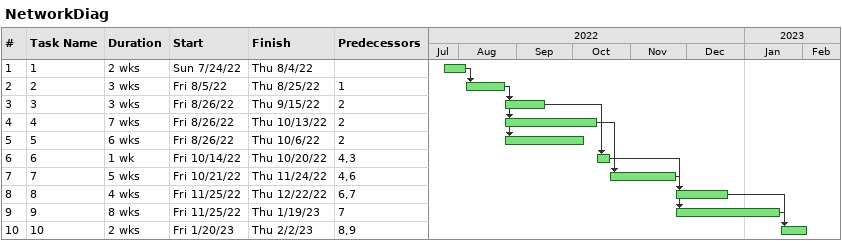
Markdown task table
NetworkDiag

| ID | Task | Duration | Start | Finish | Predecessors |
|---|---|---|---|---|---|
| 1 | 1 | 2w | 2022-07-24 | 2022-08-04 |  |
| 2 | 2 | 3w | 2022-08-05 | 2022-08-25 | 1 |
| 3 | 3 | 3w | 2022-08-26 | 2022-09-15 | 2 |
| 4 | 4 | 7w | 2022-08-26 | 2022-10-13 | 2 |
| 5 | 5 | 6w | 2022-08-26 | 2022-10-06 | 2 |
| 6 | 6 | 1w | 2022-10-14 | 2022-10-20 | 4, 3 |
| 7 | 7 | 5w | 2022-10-21 | 2022-11-24 | 4, 6 |
| 8 | 8 | 4w | 2022-11-25 | 2022-12-22 | 6, 7 |
| 9 | 9 | 8w | 2022-11-25 | 2023-01-19 | 7 |
| 10 | 10 | 2w | 2023-01-20 | 2023-02-02 | 8, 9 |
